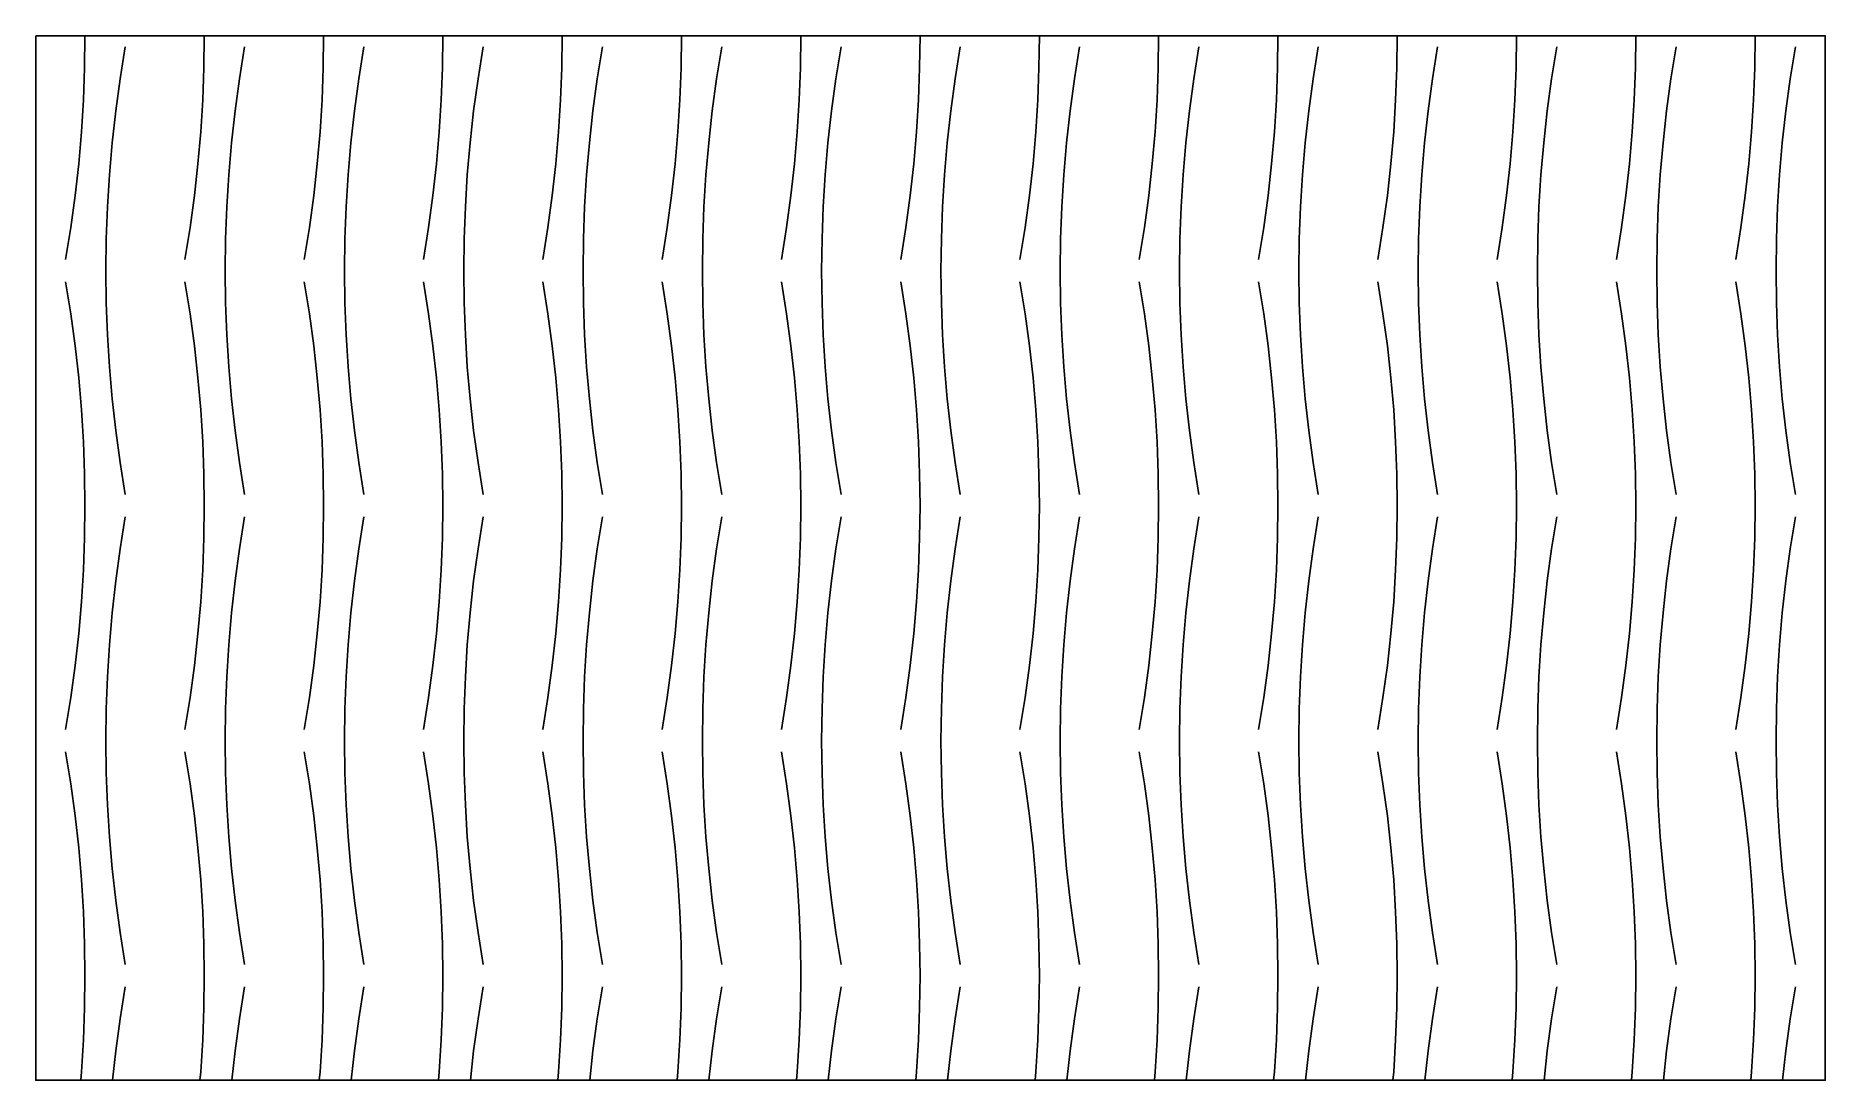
# Model space of a CAD drawing. Header units: millimetres. Extents: x 0 to 120, y 0 to 70.
import ezdxf

# ---------------------------------------------------------------- set-up
doc = ezdxf.new("R2010")
doc.units = ezdxf.units.MM
doc.layers.add('CUT', color=1, linetype='CONTINUOUS')

msp = doc.modelspace()

# ---------------------------------------------------------------- linework, layer by layer
at = {"layer": 'CUT'}
for points in [[(0, 70), (120, 70), (120, 0), (0, 0), (0, 70)], [(3.3, 70), (3.3, 70), (3.2735, 67.8571), (3.1939, 65.7143), (3.0612, 63.5714), (2.8755, 61.4286), (2.6367, 59.2857), (2.3449, 57.1429), (2, 55)], [(11.3, 70), (11.3, 70), (11.2735, 67.8571), (11.1939, 65.7143), (11.0612, 63.5714), (10.8755, 61.4286), (10.6367, 59.2857), (10.3449, 57.1429), (10, 55)], [(19.3, 70), (19.3, 70), (19.2735, 67.8571), (19.1939, 65.7143), (19.0612, 63.5714), (18.8755, 61.4286), (18.6367, 59.2857), (18.3449, 57.1429), (18, 55)], [(27.3, 70), (27.3, 70), (27.2735, 67.8571), (27.1939, 65.7143), (27.0612, 63.5714), (26.8755, 61.4286), (26.6367, 59.2857), (26.3449, 57.1429), (26, 55)], [(35.3, 70), (35.3, 70), (35.2735, 67.8571), (35.1939, 65.7143), (35.0612, 63.5714), (34.8755, 61.4286), (34.6367, 59.2857), (34.3449, 57.1429), (34, 55)], [(43.3, 70), (43.3, 70), (43.2735, 67.8571), (43.1939, 65.7143), (43.0612, 63.5714), (42.8755, 61.4286), (42.6367, 59.2857), (42.3449, 57.1429), (42, 55)], [(51.3, 70), (51.3, 70), (51.2735, 67.8571), (51.1939, 65.7143), (51.0612, 63.5714), (50.8755, 61.4286), (50.6367, 59.2857), (50.3449, 57.1429), (50, 55)], [(59.3, 70), (59.3, 70), (59.2735, 67.8571), (59.1939, 65.7143), (59.0612, 63.5714), (58.8755, 61.4286), (58.6367, 59.2857), (58.3449, 57.1429), (58, 55)], [(67.3, 70), (67.3, 70), (67.2735, 67.8571), (67.1939, 65.7143), (67.0612, 63.5714), (66.8755, 61.4286), (66.6367, 59.2857), (66.3449, 57.1429), (66, 55)], [(75.3, 70), (75.3, 70), (75.2735, 67.8571), (75.1939, 65.7143), (75.0612, 63.5714), (74.8755, 61.4286), (74.6367, 59.2857), (74.3449, 57.1429), (74, 55)], [(83.3, 70), (83.3, 70), (83.2735, 67.8571), (83.1939, 65.7143), (83.0612, 63.5714), (82.8755, 61.4286), (82.6367, 59.2857), (82.3449, 57.1429), (82, 55)], [(91.3, 70), (91.3, 70), (91.2735, 67.8571), (91.1939, 65.7143), (91.0612, 63.5714), (90.8755, 61.4286), (90.6367, 59.2857), (90.3449, 57.1429), (90, 55)], [(99.3, 70), (99.3, 70), (99.2735, 67.8571), (99.1939, 65.7143), (99.0612, 63.5714), (98.8755, 61.4286), (98.6367, 59.2857), (98.3449, 57.1429), (98, 55)], [(107.3, 70), (107.3, 70), (107.2735, 67.8571), (107.1939, 65.7143), (107.0612, 63.5714), (106.8755, 61.4286), (106.6367, 59.2857), (106.3449, 57.1429), (106, 55)], [(115.3, 70), (115.3, 70), (115.2735, 67.8571), (115.1939, 65.7143), (115.0612, 63.5714), (114.8755, 61.4286), (114.6367, 59.2857), (114.3449, 57.1429), (114, 55)], [(6, 69.25), (5.6551, 67.1071), (5.3633, 64.9643), (5.1245, 62.8214), (4.9388, 60.6786), (4.8061, 58.5357), (4.7265, 56.3929), (4.7, 54.25), (4.7265, 52.1071), (4.8061, 49.9643), (4.9388, 47.8214), (5.1245, 45.6786), (5.3633, 43.5357), (5.6551, 41.3929), (6, 39.25)], [(14, 69.25), (13.6551, 67.1071), (13.3633, 64.9643), (13.1245, 62.8214), (12.9388, 60.6786), (12.8061, 58.5357), (12.7265, 56.3929), (12.7, 54.25), (12.7265, 52.1071), (12.8061, 49.9643), (12.9388, 47.8214), (13.1245, 45.6786), (13.3633, 43.5357), (13.6551, 41.3929), (14, 39.25)], [(22, 69.25), (21.6551, 67.1071), (21.3633, 64.9643), (21.1245, 62.8214), (20.9388, 60.6786), (20.8061, 58.5357), (20.7265, 56.3929), (20.7, 54.25), (20.7265, 52.1071), (20.8061, 49.9643), (20.9388, 47.8214), (21.1245, 45.6786), (21.3633, 43.5357), (21.6551, 41.3929), (22, 39.25)], [(30, 69.25), (29.6551, 67.1071), (29.3633, 64.9643), (29.1245, 62.8214), (28.9388, 60.6786), (28.8061, 58.5357), (28.7265, 56.3929), (28.7, 54.25), (28.7265, 52.1071), (28.8061, 49.9643), (28.9388, 47.8214), (29.1245, 45.6786), (29.3633, 43.5357), (29.6551, 41.3929), (30, 39.25)], [(38, 69.25), (37.6551, 67.1071), (37.3633, 64.9643), (37.1245, 62.8214), (36.9388, 60.6786), (36.8061, 58.5357), (36.7265, 56.3929), (36.7, 54.25), (36.7265, 52.1071), (36.8061, 49.9643), (36.9388, 47.8214), (37.1245, 45.6786), (37.3633, 43.5357), (37.6551, 41.3929), (38, 39.25)], [(46, 69.25), (45.6551, 67.1071), (45.3633, 64.9643), (45.1245, 62.8214), (44.9388, 60.6786), (44.8061, 58.5357), (44.7265, 56.3929), (44.7, 54.25), (44.7265, 52.1071), (44.8061, 49.9643), (44.9388, 47.8214), (45.1245, 45.6786), (45.3633, 43.5357), (45.6551, 41.3929), (46, 39.25)], [(54, 69.25), (53.6551, 67.1071), (53.3633, 64.9643), (53.1245, 62.8214), (52.9388, 60.6786), (52.8061, 58.5357), (52.7265, 56.3929), (52.7, 54.25), (52.7265, 52.1071), (52.8061, 49.9643), (52.9388, 47.8214), (53.1245, 45.6786), (53.3633, 43.5357), (53.6551, 41.3929), (54, 39.25)], [(62, 69.25), (61.6551, 67.1071), (61.3633, 64.9643), (61.1245, 62.8214), (60.9388, 60.6786), (60.8061, 58.5357), (60.7265, 56.3929), (60.7, 54.25), (60.7265, 52.1071), (60.8061, 49.9643), (60.9388, 47.8214), (61.1245, 45.6786), (61.3633, 43.5357), (61.6551, 41.3929), (62, 39.25)], [(70, 69.25), (69.6551, 67.1071), (69.3633, 64.9643), (69.1245, 62.8214), (68.9388, 60.6786), (68.8061, 58.5357), (68.7265, 56.3929), (68.7, 54.25), (68.7265, 52.1071), (68.8061, 49.9643), (68.9388, 47.8214), (69.1245, 45.6786), (69.3633, 43.5357), (69.6551, 41.3929), (70, 39.25)], [(78, 69.25), (77.6551, 67.1071), (77.3633, 64.9643), (77.1245, 62.8214), (76.9388, 60.6786), (76.8061, 58.5357), (76.7265, 56.3929), (76.7, 54.25), (76.7265, 52.1071), (76.8061, 49.9643), (76.9388, 47.8214), (77.1245, 45.6786), (77.3633, 43.5357), (77.6551, 41.3929), (78, 39.25)], [(86, 69.25), (85.6551, 67.1071), (85.3633, 64.9643), (85.1245, 62.8214), (84.9388, 60.6786), (84.8061, 58.5357), (84.7265, 56.3929), (84.7, 54.25), (84.7265, 52.1071), (84.8061, 49.9643), (84.9388, 47.8214), (85.1245, 45.6786), (85.3633, 43.5357), (85.6551, 41.3929), (86, 39.25)], [(94, 69.25), (93.6551, 67.1071), (93.3633, 64.9643), (93.1245, 62.8214), (92.9388, 60.6786), (92.8061, 58.5357), (92.7265, 56.3929), (92.7, 54.25), (92.7265, 52.1071), (92.8061, 49.9643), (92.9388, 47.8214), (93.1245, 45.6786), (93.3633, 43.5357), (93.6551, 41.3929), (94, 39.25)], [(102, 69.25), (101.6551, 67.1071), (101.3633, 64.9643), (101.1245, 62.8214), (100.9388, 60.6786), (100.8061, 58.5357), (100.7265, 56.3929), (100.7, 54.25), (100.7265, 52.1071), (100.8061, 49.9643), (100.9388, 47.8214), (101.1245, 45.6786), (101.3633, 43.5357), (101.6551, 41.3929), (102, 39.25)], [(110, 69.25), (109.6551, 67.1071), (109.3633, 64.9643), (109.1245, 62.8214), (108.9388, 60.6786), (108.8061, 58.5357), (108.7265, 56.3929), (108.7, 54.25), (108.7265, 52.1071), (108.8061, 49.9643), (108.9388, 47.8214), (109.1245, 45.6786), (109.3633, 43.5357), (109.6551, 41.3929), (110, 39.25)], [(118, 69.25), (117.6551, 67.1071), (117.3633, 64.9643), (117.1245, 62.8214), (116.9388, 60.6786), (116.8061, 58.5357), (116.7265, 56.3929), (116.7, 54.25), (116.7265, 52.1071), (116.8061, 49.9643), (116.9388, 47.8214), (117.1245, 45.6786), (117.3633, 43.5357), (117.6551, 41.3929), (118, 39.25)], [(2, 53.5), (2.3449, 51.3571), (2.6367, 49.2143), (2.8755, 47.0714), (3.0612, 44.9286), (3.1939, 42.7857), (3.2735, 40.6429), (3.3, 38.5), (3.2735, 36.3571), (3.1939, 34.2143), (3.0612, 32.0714), (2.8755, 29.9286), (2.6367, 27.7857), (2.3449, 25.6429), (2, 23.5)], [(10, 53.5), (10.3449, 51.3571), (10.6367, 49.2143), (10.8755, 47.0714), (11.0612, 44.9286), (11.1939, 42.7857), (11.2735, 40.6429), (11.3, 38.5), (11.2735, 36.3571), (11.1939, 34.2143), (11.0612, 32.0714), (10.8755, 29.9286), (10.6367, 27.7857), (10.3449, 25.6429), (10, 23.5)], [(18, 53.5), (18.3449, 51.3571), (18.6367, 49.2143), (18.8755, 47.0714), (19.0612, 44.9286), (19.1939, 42.7857), (19.2735, 40.6429), (19.3, 38.5), (19.2735, 36.3571), (19.1939, 34.2143), (19.0612, 32.0714), (18.8755, 29.9286), (18.6367, 27.7857), (18.3449, 25.6429), (18, 23.5)], [(26, 53.5), (26.3449, 51.3571), (26.6367, 49.2143), (26.8755, 47.0714), (27.0612, 44.9286), (27.1939, 42.7857), (27.2735, 40.6429), (27.3, 38.5), (27.2735, 36.3571), (27.1939, 34.2143), (27.0612, 32.0714), (26.8755, 29.9286), (26.6367, 27.7857), (26.3449, 25.6429), (26, 23.5)], [(34, 53.5), (34.3449, 51.3571), (34.6367, 49.2143), (34.8755, 47.0714), (35.0612, 44.9286), (35.1939, 42.7857), (35.2735, 40.6429), (35.3, 38.5), (35.2735, 36.3571), (35.1939, 34.2143), (35.0612, 32.0714), (34.8755, 29.9286), (34.6367, 27.7857), (34.3449, 25.6429), (34, 23.5)], [(42, 53.5), (42.3449, 51.3571), (42.6367, 49.2143), (42.8755, 47.0714), (43.0612, 44.9286), (43.1939, 42.7857), (43.2735, 40.6429), (43.3, 38.5), (43.2735, 36.3571), (43.1939, 34.2143), (43.0612, 32.0714), (42.8755, 29.9286), (42.6367, 27.7857), (42.3449, 25.6429), (42, 23.5)], [(50, 53.5), (50.3449, 51.3571), (50.6367, 49.2143), (50.8755, 47.0714), (51.0612, 44.9286), (51.1939, 42.7857), (51.2735, 40.6429), (51.3, 38.5), (51.2735, 36.3571), (51.1939, 34.2143), (51.0612, 32.0714), (50.8755, 29.9286), (50.6367, 27.7857), (50.3449, 25.6429), (50, 23.5)], [(58, 53.5), (58.3449, 51.3571), (58.6367, 49.2143), (58.8755, 47.0714), (59.0612, 44.9286), (59.1939, 42.7857), (59.2735, 40.6429), (59.3, 38.5), (59.2735, 36.3571), (59.1939, 34.2143), (59.0612, 32.0714), (58.8755, 29.9286), (58.6367, 27.7857), (58.3449, 25.6429), (58, 23.5)], [(66, 53.5), (66.3449, 51.3571), (66.6367, 49.2143), (66.8755, 47.0714), (67.0612, 44.9286), (67.1939, 42.7857), (67.2735, 40.6429), (67.3, 38.5), (67.2735, 36.3571), (67.1939, 34.2143), (67.0612, 32.0714), (66.8755, 29.9286), (66.6367, 27.7857), (66.3449, 25.6429), (66, 23.5)], [(74, 53.5), (74.3449, 51.3571), (74.6367, 49.2143), (74.8755, 47.0714), (75.0612, 44.9286), (75.1939, 42.7857), (75.2735, 40.6429), (75.3, 38.5), (75.2735, 36.3571), (75.1939, 34.2143), (75.0612, 32.0714), (74.8755, 29.9286), (74.6367, 27.7857), (74.3449, 25.6429), (74, 23.5)], [(82, 53.5), (82.3449, 51.3571), (82.6367, 49.2143), (82.8755, 47.0714), (83.0612, 44.9286), (83.1939, 42.7857), (83.2735, 40.6429), (83.3, 38.5), (83.2735, 36.3571), (83.1939, 34.2143), (83.0612, 32.0714), (82.8755, 29.9286), (82.6367, 27.7857), (82.3449, 25.6429), (82, 23.5)], [(90, 53.5), (90.3449, 51.3571), (90.6367, 49.2143), (90.8755, 47.0714), (91.0612, 44.9286), (91.1939, 42.7857), (91.2735, 40.6429), (91.3, 38.5), (91.2735, 36.3571), (91.1939, 34.2143), (91.0612, 32.0714), (90.8755, 29.9286), (90.6367, 27.7857), (90.3449, 25.6429), (90, 23.5)], [(98, 53.5), (98.3449, 51.3571), (98.6367, 49.2143), (98.8755, 47.0714), (99.0612, 44.9286), (99.1939, 42.7857), (99.2735, 40.6429), (99.3, 38.5), (99.2735, 36.3571), (99.1939, 34.2143), (99.0612, 32.0714), (98.8755, 29.9286), (98.6367, 27.7857), (98.3449, 25.6429), (98, 23.5)], [(106, 53.5), (106.3449, 51.3571), (106.6367, 49.2143), (106.8755, 47.0714), (107.0612, 44.9286), (107.1939, 42.7857), (107.2735, 40.6429), (107.3, 38.5), (107.2735, 36.3571), (107.1939, 34.2143), (107.0612, 32.0714), (106.8755, 29.9286), (106.6367, 27.7857), (106.3449, 25.6429), (106, 23.5)], [(114, 53.5), (114.3449, 51.3571), (114.6367, 49.2143), (114.8755, 47.0714), (115.0612, 44.9286), (115.1939, 42.7857), (115.2735, 40.6429), (115.3, 38.5), (115.2735, 36.3571), (115.1939, 34.2143), (115.0612, 32.0714), (114.8755, 29.9286), (114.6367, 27.7857), (114.3449, 25.6429), (114, 23.5)], [(6, 37.75), (5.6551, 35.6071), (5.3633, 33.4643), (5.1245, 31.3214), (4.9388, 29.1786), (4.8061, 27.0357), (4.7265, 24.8929), (4.7, 22.75), (4.7265, 20.6071), (4.8061, 18.4643), (4.9388, 16.3214), (5.1245, 14.1786), (5.3633, 12.0357), (5.6551, 9.8929), (6, 7.75)], [(14, 37.75), (13.6551, 35.6071), (13.3633, 33.4643), (13.1245, 31.3214), (12.9388, 29.1786), (12.8061, 27.0357), (12.7265, 24.8929), (12.7, 22.75), (12.7265, 20.6071), (12.8061, 18.4643), (12.9388, 16.3214), (13.1245, 14.1786), (13.3633, 12.0357), (13.6551, 9.8929), (14, 7.75)], [(22, 37.75), (21.6551, 35.6071), (21.3633, 33.4643), (21.1245, 31.3214), (20.9388, 29.1786), (20.8061, 27.0357), (20.7265, 24.8929), (20.7, 22.75), (20.7265, 20.6071), (20.8061, 18.4643), (20.9388, 16.3214), (21.1245, 14.1786), (21.3633, 12.0357), (21.6551, 9.8929), (22, 7.75)], [(30, 37.75), (29.6551, 35.6071), (29.3633, 33.4643), (29.1245, 31.3214), (28.9388, 29.1786), (28.8061, 27.0357), (28.7265, 24.8929), (28.7, 22.75), (28.7265, 20.6071), (28.8061, 18.4643), (28.9388, 16.3214), (29.1245, 14.1786), (29.3633, 12.0357), (29.6551, 9.8929), (30, 7.75)], [(38, 37.75), (37.6551, 35.6071), (37.3633, 33.4643), (37.1245, 31.3214), (36.9388, 29.1786), (36.8061, 27.0357), (36.7265, 24.8929), (36.7, 22.75), (36.7265, 20.6071), (36.8061, 18.4643), (36.9388, 16.3214), (37.1245, 14.1786), (37.3633, 12.0357), (37.6551, 9.8929), (38, 7.75)], [(46, 37.75), (45.6551, 35.6071), (45.3633, 33.4643), (45.1245, 31.3214), (44.9388, 29.1786), (44.8061, 27.0357), (44.7265, 24.8929), (44.7, 22.75), (44.7265, 20.6071), (44.8061, 18.4643), (44.9388, 16.3214), (45.1245, 14.1786), (45.3633, 12.0357), (45.6551, 9.8929), (46, 7.75)], [(54, 37.75), (53.6551, 35.6071), (53.3633, 33.4643), (53.1245, 31.3214), (52.9388, 29.1786), (52.8061, 27.0357), (52.7265, 24.8929), (52.7, 22.75), (52.7265, 20.6071), (52.8061, 18.4643), (52.9388, 16.3214), (53.1245, 14.1786), (53.3633, 12.0357), (53.6551, 9.8929), (54, 7.75)], [(62, 37.75), (61.6551, 35.6071), (61.3633, 33.4643), (61.1245, 31.3214), (60.9388, 29.1786), (60.8061, 27.0357), (60.7265, 24.8929), (60.7, 22.75), (60.7265, 20.6071), (60.8061, 18.4643), (60.9388, 16.3214), (61.1245, 14.1786), (61.3633, 12.0357), (61.6551, 9.8929), (62, 7.75)], [(70, 37.75), (69.6551, 35.6071), (69.3633, 33.4643), (69.1245, 31.3214), (68.9388, 29.1786), (68.8061, 27.0357), (68.7265, 24.8929), (68.7, 22.75), (68.7265, 20.6071), (68.8061, 18.4643), (68.9388, 16.3214), (69.1245, 14.1786), (69.3633, 12.0357), (69.6551, 9.8929), (70, 7.75)], [(78, 37.75), (77.6551, 35.6071), (77.3633, 33.4643), (77.1245, 31.3214), (76.9388, 29.1786), (76.8061, 27.0357), (76.7265, 24.8929), (76.7, 22.75), (76.7265, 20.6071), (76.8061, 18.4643), (76.9388, 16.3214), (77.1245, 14.1786), (77.3633, 12.0357), (77.6551, 9.8929), (78, 7.75)], [(86, 37.75), (85.6551, 35.6071), (85.3633, 33.4643), (85.1245, 31.3214), (84.9388, 29.1786), (84.8061, 27.0357), (84.7265, 24.8929), (84.7, 22.75), (84.7265, 20.6071), (84.8061, 18.4643), (84.9388, 16.3214), (85.1245, 14.1786), (85.3633, 12.0357), (85.6551, 9.8929), (86, 7.75)], [(94, 37.75), (93.6551, 35.6071), (93.3633, 33.4643), (93.1245, 31.3214), (92.9388, 29.1786), (92.8061, 27.0357), (92.7265, 24.8929), (92.7, 22.75), (92.7265, 20.6071), (92.8061, 18.4643), (92.9388, 16.3214), (93.1245, 14.1786), (93.3633, 12.0357), (93.6551, 9.8929), (94, 7.75)], [(102, 37.75), (101.6551, 35.6071), (101.3633, 33.4643), (101.1245, 31.3214), (100.9388, 29.1786), (100.8061, 27.0357), (100.7265, 24.8929), (100.7, 22.75), (100.7265, 20.6071), (100.8061, 18.4643), (100.9388, 16.3214), (101.1245, 14.1786), (101.3633, 12.0357), (101.6551, 9.8929), (102, 7.75)], [(110, 37.75), (109.6551, 35.6071), (109.3633, 33.4643), (109.1245, 31.3214), (108.9388, 29.1786), (108.8061, 27.0357), (108.7265, 24.8929), (108.7, 22.75), (108.7265, 20.6071), (108.8061, 18.4643), (108.9388, 16.3214), (109.1245, 14.1786), (109.3633, 12.0357), (109.6551, 9.8929), (110, 7.75)], [(118, 37.75), (117.6551, 35.6071), (117.3633, 33.4643), (117.1245, 31.3214), (116.9388, 29.1786), (116.8061, 27.0357), (116.7265, 24.8929), (116.7, 22.75), (116.7265, 20.6071), (116.8061, 18.4643), (116.9388, 16.3214), (117.1245, 14.1786), (117.3633, 12.0357), (117.6551, 9.8929), (118, 7.75)], [(2, 22), (2.3449, 19.8571), (2.6367, 17.7143), (2.8755, 15.5714), (3.0612, 13.4286), (3.1939, 11.2857), (3.2735, 9.1429), (3.3, 7), (3.2735, 4.8571), (3.1939, 2.7143), (3.0612, 0.5714), (3.0117, 0)], [(10, 22), (10.3449, 19.8571), (10.6367, 17.7143), (10.8755, 15.5714), (11.0612, 13.4286), (11.1939, 11.2857), (11.2735, 9.1429), (11.3, 7), (11.2735, 4.8571), (11.1939, 2.7143), (11.0612, 0.5714), (11.0117, 0)], [(18, 22), (18.3449, 19.8571), (18.6367, 17.7143), (18.8755, 15.5714), (19.0612, 13.4286), (19.1939, 11.2857), (19.2735, 9.1429), (19.3, 7), (19.2735, 4.8571), (19.1939, 2.7143), (19.0612, 0.5714), (19.0117, 0)], [(26, 22), (26.3449, 19.8571), (26.6367, 17.7143), (26.8755, 15.5714), (27.0612, 13.4286), (27.1939, 11.2857), (27.2735, 9.1429), (27.3, 7), (27.2735, 4.8571), (27.1939, 2.7143), (27.0612, 0.5714), (27.0117, 0)], [(34, 22), (34.3449, 19.8571), (34.6367, 17.7143), (34.8755, 15.5714), (35.0612, 13.4286), (35.1939, 11.2857), (35.2735, 9.1429), (35.3, 7), (35.2735, 4.8571), (35.1939, 2.7143), (35.0612, 0.5714), (35.0117, 0)], [(42, 22), (42.3449, 19.8571), (42.6367, 17.7143), (42.8755, 15.5714), (43.0612, 13.4286), (43.1939, 11.2857), (43.2735, 9.1429), (43.3, 7), (43.2735, 4.8571), (43.1939, 2.7143), (43.0612, 0.5714), (43.0117, 0)], [(50, 22), (50.3449, 19.8571), (50.6367, 17.7143), (50.8755, 15.5714), (51.0612, 13.4286), (51.1939, 11.2857), (51.2735, 9.1429), (51.3, 7), (51.2735, 4.8571), (51.1939, 2.7143), (51.0612, 0.5714), (51.0117, 0)], [(58, 22), (58.3449, 19.8571), (58.6367, 17.7143), (58.8755, 15.5714), (59.0612, 13.4286), (59.1939, 11.2857), (59.2735, 9.1429), (59.3, 7), (59.2735, 4.8571), (59.1939, 2.7143), (59.0612, 0.5714), (59.0117, 0)], [(66, 22), (66.3449, 19.8571), (66.6367, 17.7143), (66.8755, 15.5714), (67.0612, 13.4286), (67.1939, 11.2857), (67.2735, 9.1429), (67.3, 7), (67.2735, 4.8571), (67.1939, 2.7143), (67.0612, 0.5714), (67.0117, 0)], [(74, 22), (74.3449, 19.8571), (74.6367, 17.7143), (74.8755, 15.5714), (75.0612, 13.4286), (75.1939, 11.2857), (75.2735, 9.1429), (75.3, 7), (75.2735, 4.8571), (75.1939, 2.7143), (75.0612, 0.5714), (75.0117, 0)], [(82, 22), (82.3449, 19.8571), (82.6367, 17.7143), (82.8755, 15.5714), (83.0612, 13.4286), (83.1939, 11.2857), (83.2735, 9.1429), (83.3, 7), (83.2735, 4.8571), (83.1939, 2.7143), (83.0612, 0.5714), (83.0117, 0)], [(90, 22), (90.3449, 19.8571), (90.6367, 17.7143), (90.8755, 15.5714), (91.0612, 13.4286), (91.1939, 11.2857), (91.2735, 9.1429), (91.3, 7), (91.2735, 4.8571), (91.1939, 2.7143), (91.0612, 0.5714), (91.0117, 0)], [(98, 22), (98.3449, 19.8571), (98.6367, 17.7143), (98.8755, 15.5714), (99.0612, 13.4286), (99.1939, 11.2857), (99.2735, 9.1429), (99.3, 7), (99.2735, 4.8571), (99.1939, 2.7143), (99.0612, 0.5714), (99.0117, 0)], [(106, 22), (106.3449, 19.8571), (106.6367, 17.7143), (106.8755, 15.5714), (107.0612, 13.4286), (107.1939, 11.2857), (107.2735, 9.1429), (107.3, 7), (107.2735, 4.8571), (107.1939, 2.7143), (107.0612, 0.5714), (107.0117, 0)], [(114, 22), (114.3449, 19.8571), (114.6367, 17.7143), (114.8755, 15.5714), (115.0612, 13.4286), (115.1939, 11.2857), (115.2735, 9.1429), (115.3, 7), (115.2735, 4.8571), (115.1939, 2.7143), (115.0612, 0.5714), (115.0117, 0)], [(6, 6.25), (5.6551, 4.1071), (5.3633, 1.9643), (5.1444, 0)], [(14, 6.25), (13.6551, 4.1071), (13.3633, 1.9643), (13.1444, 0)], [(22, 6.25), (21.6551, 4.1071), (21.3633, 1.9643), (21.1444, 0)], [(30, 6.25), (29.6551, 4.1071), (29.3633, 1.9643), (29.1444, 0)], [(38, 6.25), (37.6551, 4.1071), (37.3633, 1.9643), (37.1444, 0)], [(46, 6.25), (45.6551, 4.1071), (45.3633, 1.9643), (45.1444, 0)], [(54, 6.25), (53.6551, 4.1071), (53.3633, 1.9643), (53.1444, 0)], [(62, 6.25), (61.6551, 4.1071), (61.3633, 1.9643), (61.1444, 0)], [(70, 6.25), (69.6551, 4.1071), (69.3633, 1.9643), (69.1444, 0)], [(78, 6.25), (77.6551, 4.1071), (77.3633, 1.9643), (77.1444, 0)], [(86, 6.25), (85.6551, 4.1071), (85.3633, 1.9643), (85.1444, 0)], [(94, 6.25), (93.6551, 4.1071), (93.3633, 1.9643), (93.1444, 0)], [(102, 6.25), (101.6551, 4.1071), (101.3633, 1.9643), (101.1444, 0)], [(110, 6.25), (109.6551, 4.1071), (109.3633, 1.9643), (109.1444, 0)], [(118, 6.25), (117.6551, 4.1071), (117.3633, 1.9643), (117.1444, 0)]]:
    msp.add_lwpolyline(points, dxfattribs=at)

doc.saveas('drawing.dxf')
